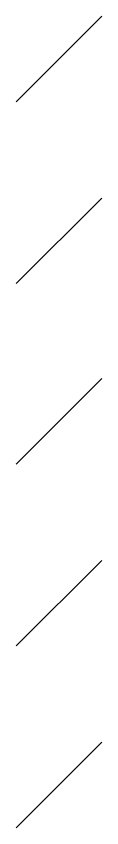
# Model space of a CAD drawing. Header units: inches. Extents: x 14 to 610, y 9 to 600.
# Drawn here: x 372.61 to 376.61, y 12.7 to 50.62 of the extents above; entities that cross this region are included whole.
import ezdxf

# ---------------------------------------------------------------- set-up
doc = ezdxf.new("R2010")
doc.units = ezdxf.units.IN
doc.header["$MEASUREMENT"] = 0
doc.layers.add('WALLS', color=30, linetype='Continuous')

msp = doc.modelspace()

# ---------------------------------------------------------------- linework, layer by layer
at = {"layer": 'WALLS', "lineweight": 9}
for points in [[(372.61145, 46.6219), (376.60998, 50.62043)], [(372.61145, 38.12503), (376.60998, 42.12356)], [(372.61145, 29.69064), (376.60998, 33.68916)], [(372.61145, 21.19377), (376.60998, 25.19229)], [(372.61145, 12.6969), (376.60998, 16.69542)]]:
    msp.add_lwpolyline(points, dxfattribs=at)

doc.saveas('drawing.dxf')
